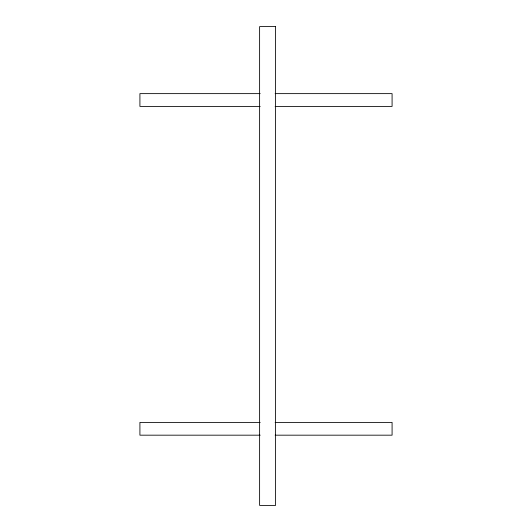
<?xml version="1.0" encoding="UTF-8"?>
<svg xmlns="http://www.w3.org/2000/svg" width="532" height="532" viewBox="0 0 532 532"><rect width="100%" height="100%" fill="white"/><g stroke="black" fill="none" stroke-linecap="round" stroke-linejoin="round"><path stroke-width="0.8" d="M260.195 93.632L139.916 93.632L139.916 106.4L260.195 106.4M275.124 93.632L392.084 93.632L392.084 106.4L275.124 106.4M260.195 422.408L139.916 422.408L139.916 435.176L260.195 435.176M275.124 422.408L392.084 422.408L392.084 435.176L275.124 435.176M275.576 26.6L259.616 26.6L259.616 505.4L275.576 505.4L275.576 26.6"/></g></svg>
